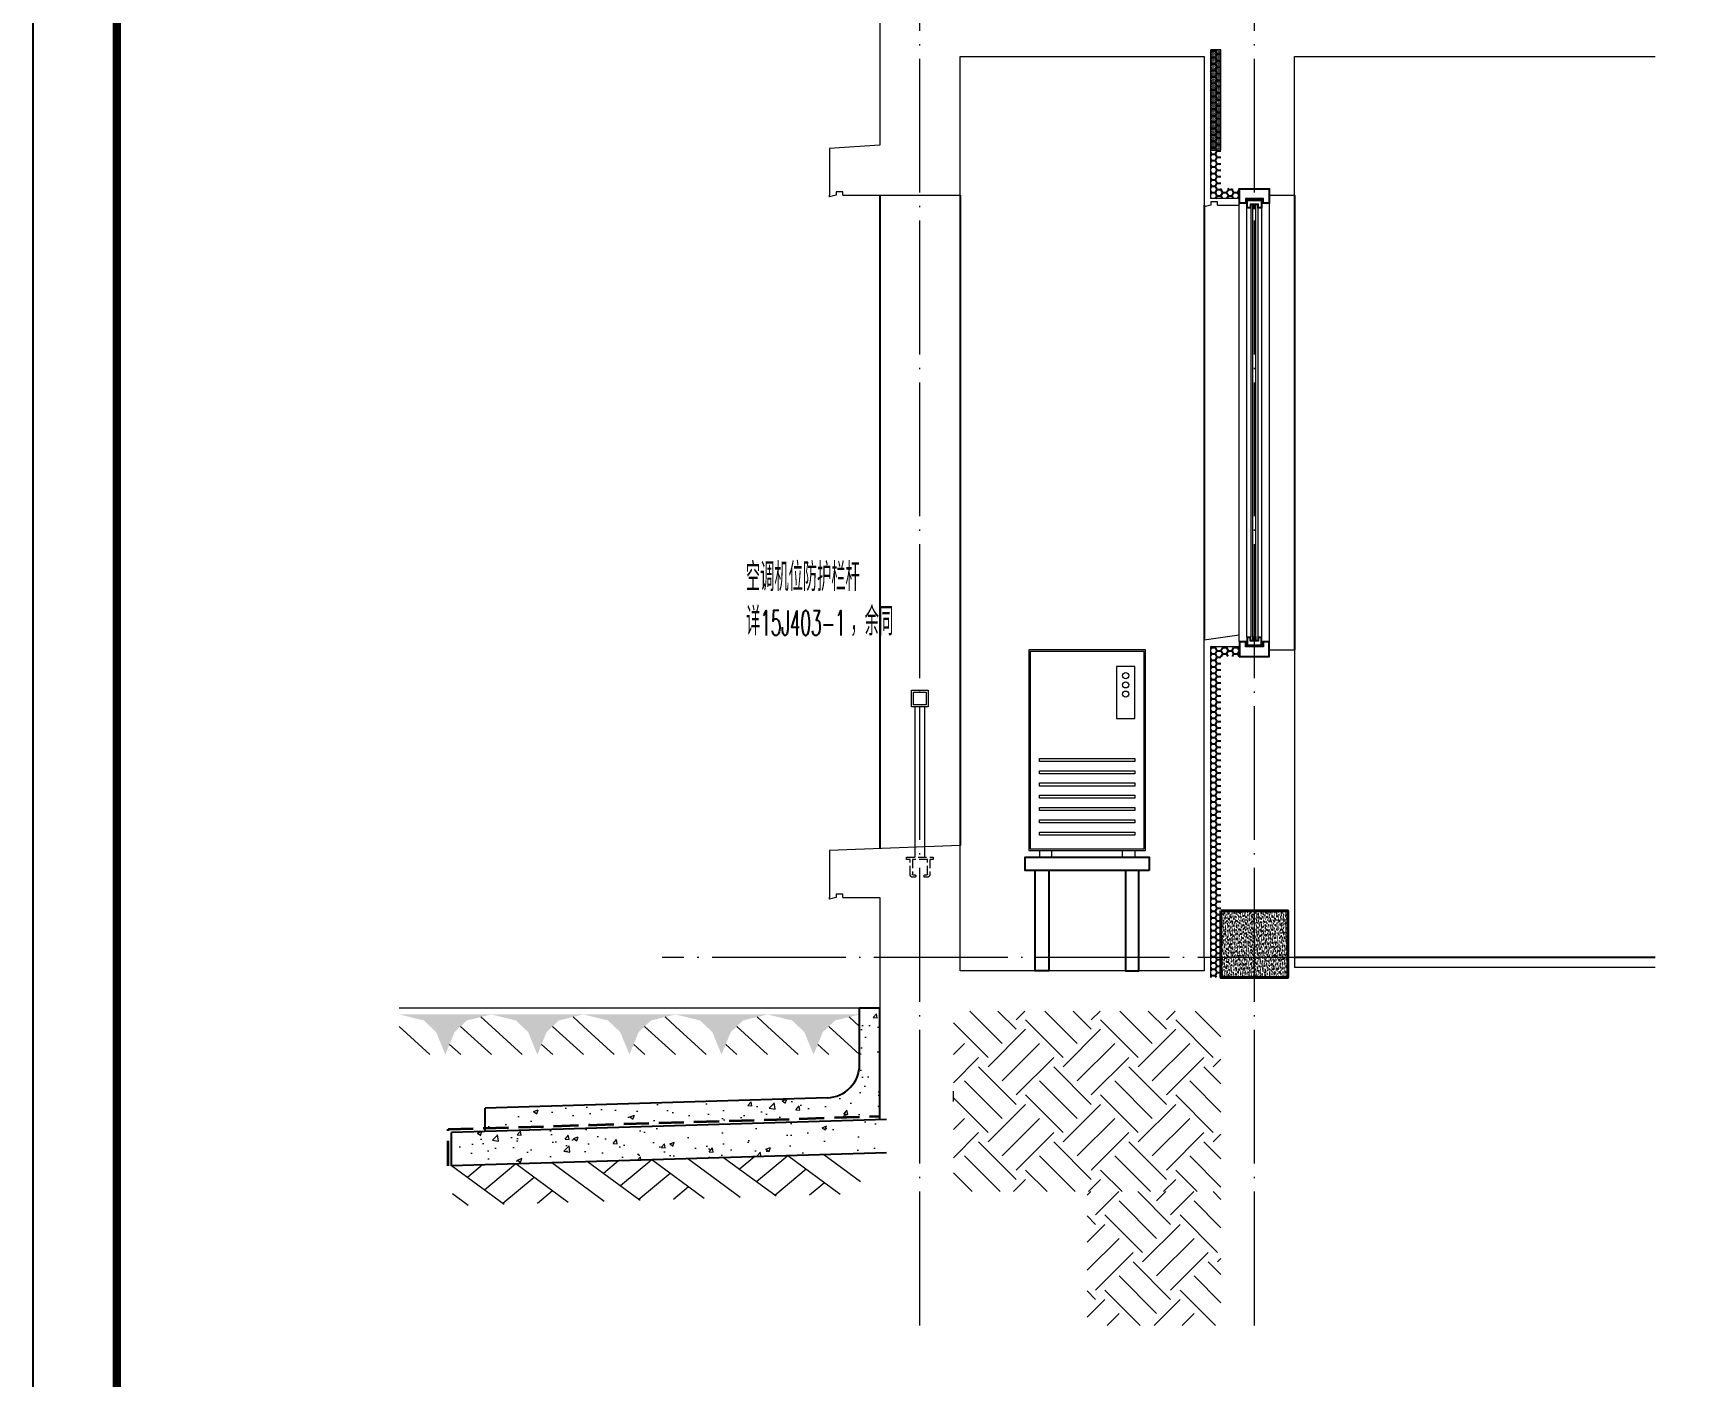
# Model space of a CAD drawing. Extents: x -518115 to 389031, y -231062 to 1628073.
# Drawn here: x 223230 to 228178, y -217659 to -213640 of the extents above; entities that cross this region are included whole.
import ezdxf

# ---------------------------------------------------------------- set-up
doc = ezdxf.new("R2010")
doc.units = 0
doc.header["$LTSCALE"] = 1000
doc.header["$MEASUREMENT"] = 0
doc.linetypes.add('DASH', pattern=[0.35, 0.25, -0.1])
doc.linetypes.add('DOTE', pattern=[2.42, 2, -0.2, 0.02, -0.2])
for name, color, linetype in [('COLUMN', 9, 'Continuous'), ('PUB_TEXT', 4, 'Continuous'), ('图框', 140, 'Continuous'), ('看线', 251, 'Continuous'), ('空调外机', 8, 'Continuous'), ('立面-看线', 251, 'Continuous')]:
    doc.layers.add(name, color=color, linetype=linetype)
for name, color, linetype, lineweight in [('DOTE', 19, 'DOTE', 9), ('PUB_HATCH', 8, 'Continuous', 9), ('S_WINDOW', 144, 'Continuous', 15), ('WALL', 9, 'Continuous', 40), ('内粉刷', 37, 'Continuous', 9), ('填充', 251, 'Continuous', 5), ('平面-空调室外机', 143, 'Continuous', 9), ('立面-中轮廓线', 213, 'Continuous', 35), ('立面-栏杆', 105, 'Continuous', 15), ('粉刷', 251, 'Continuous', 9), ('细细', 250, 'Continuous', 0)]:
    doc.layers.add(name, color=color, linetype=linetype, lineweight=lineweight)
doc.layers.add('yichutu', color=7, linetype='Continuous', true_color=0xffffff, plot=False)
doc.styles.add('_TCH_DIM', font='SIMPLEX.shx', dxfattribs={"width": 0.7, "bigfont": 'GBCBIG.shx'})
pattern_1 = [(50, (28072.99, 249033.25), (143.452037, -12.550427), [15, -165]), (355, (28072.99, 249033.25), (-27.750267, 150.438427), [12, -132]), (100.4514, (28084.94, 249032.2), (115.701876, 137.88791), [12.74804, -140.22842]), (46.1842, (28072.99, 249073.25), (213.44821, -33.1038), [22.5, -247.5]), (96.6356, (28090.77, 249070.5), (186.93254, 194.82357), [19.12206, -210.3426]), (351.1842, (28072.99, 249073.25), (186.93239, 194.82372), [18, -198]), (21, (28092.99, 249063.25), (119.38141, -80.52378), [15, -165]), (326, (28092.99, 249063.25), (48.663066, 145.03001), [12, -132]), (71.4514, (28102.93, 249056.54), (168.044526, 64.5061), [12.74804, -140.22842]), (37.5, (28072.986, 249033.25), (2.431971, 66.578771), [0, -130.4, 0, -134, 0, -132.5]), (7.5, (28072.986, 249033.25), (52.613907, 78.882342), [0, -76.4, 0, -127.4, 0, -50.5]), (327.5, (28028.386, 249033.25), (106.764487, -4.510974), [0, -50, 0, -156, 0, -207]), (317.5, (28008.39, 249033.25), (116.637234, 20.020996), [0, -65, 0, -103.6, 0, -147])]
pattern_2 = [(315, (-218910.2607, -140541.0897), (-1.767766953, -1.767766953), []), (315, (-218909.0822, -140541.0897), (-1.767766953, -1.767766953), [])]
pattern_3 = [(315, (-218910.2607, -141979.3279), (-1.767766953, -1.767766953), []), (315, (-218909.0822, -141979.3279), (-1.767766953, -1.767766953), [])]

# ---------------------------------------------------------------- blocks, each defined once
blk = doc.blocks.new('GFDDDDRG')
at = {"layer": '图框'}
blk.add_lwpolyline([(923309.8, -107437), (923309.8, -159999.5), (893609.8, -159999.5), (893609.8, -107437)], close=True, dxfattribs=at)
blk.add_lwpolyline([(923309.8, -107437), (923309.8, -159999.5), (893609.8, -159999.5), (893609.8, -107437)], close=True, dxfattribs=at)
at = {"layer": '图框', "const_width": 50}
blk.add_lwpolyline([(894109.8, -159499.5), (922809.8, -159499.5), (922809.8, -108687), (894109.8, -108687)], close=True, dxfattribs=at)
blk = doc.blocks.new('yct-1051-594-26275-14850-25-1002.0')
at = {"layer": 'yichutu', "color": 7, "true_color": 0xffffff}
blk.add_lwpolyline([(0, 0), (0, 14850), (26275, 14850), (26275, 0)], close=True, dxfattribs=at)
blk = doc.blocks.new('$LinePat$素土夯实')
at = {"color": 0}
for p, q in [((0, -210), (210, 0)), ((120, -300), (420, 0)), ((420, 0), (607.5, -187.5)), ((495, -300), (795, 0)), ((615, 0), (705, -90)), ((315, -105), (502.5, -292.5)), ((210, -210), (300, -300)), ((705, -300), (795, -210))]:
    blk.add_line(p, q, dxfattribs=at)
blk = doc.blocks.new('$LinePat$自然土壤')
at = {"color": 0}
for p, q in [((0, -90), (71, -19)), ((0, -300), (211, -89)), ((420, -300), (630, -90)), ((210, -300), (286, -224))]:
    blk.add_line(p, q, dxfattribs=at)
for points in [[(0, 0), (630, 0), (168, -45), (462, -45)], [(168, -45), (462, -45), (252, -132), (378, -132)], [(252, -132), (378, -132), (315, -300)]]:
    blk.add_solid(points, dxfattribs=at)
blk = doc.blocks.new('sanshui')
at = {"layer": '粉刷'}
h = blk.add_hatch(dxfattribs=at)
h.set_pattern_fill('混凝土', color=256, scale=20)
h.set_pattern_definition(pattern_1)
edge = h.paths.add_edge_path()
edge.add_line((346317.8, 427329.6), (346257.8, 427329.6))
edge.add_line((346257.8, 427329.6), (346257.8, 427160.3))
edge.add_arc((346157.8, 427160.3), 100, 271.7184, 360, ccw=False)
edge.add_line((346160.8, 427060.3), (345137.8, 427029.6))
edge.add_line((345137.8, 427029.6), (345137.8, 426969.6))
edge.add_line((345137.8, 426969.6), (346317.8, 427005))
edge.add_line((346317.8, 427005), (346317.8, 427329.6))
h = blk.add_hatch(dxfattribs=at)
h.set_pattern_fill('混凝土', color=256, scale=20)
h.set_pattern_definition(pattern_1)
h.paths.add_polyline_path([(346337.8, 426895.6), (346337.8, 426995.6), (345037.8, 426956.6), (345037.8, 426856.6)])
at = {"layer": 'COLUMN'}
for p, q in [((346257.8, 427329.6), (346317.8, 427329.6)), ((346257.8, 427160.3), (346257.8, 427329.6)), ((346317.8, 426995), (346317.8, 427329.6)), ((346160.8, 427060.3), (345137.8, 427029.6)), ((346338.1, 426995.6), (345037.8, 426956.6)), ((345137.8, 426959.6), (345137.8, 427029.6)), ((345037.8, 426856.6), (345037.8, 426956.6)), ((346338.1, 426895.6), (345037.8, 426856.6))]:
    blk.add_line(p, q, dxfattribs=at)
blk.add_arc((346157.8, 427160.3), 100, 271.7184, 0, dxfattribs=at)
at = {"layer": '立面-中轮廓线', "linetype": 'DASH', "ltscale": 0.3}
blk.add_lwpolyline([(345027.8, 426856.6), (345027.8, 426966.3), (346317.8, 427005)], dxfattribs=at)
at = {"layer": '粉刷'}
blk.add_line((344881.5, 427329.6), (346257.8, 427329.6), dxfattribs=at)
at = {"layer": '粉刷', "yscale": 0.4, "zscale": 0.4}
for name, p, xscale, rotation in [('$LinePat$自然土壤', (345156.8, 427309.6), -0.4369306507241237, 359.9999999999903), ('$LinePat$自然土壤', (345432, 427309.6), -0.4369306507241237, 359.9999999999903), ('$LinePat$自然土壤', (345707.3, 427309.6), -0.4369306507241237, 359.9999999999903), ('$LinePat$自然土壤', (345982.6, 427309.6), -0.4369306507241237, 359.9999999999903), ('$LinePat$自然土壤', (346257.8, 427309.6), -0.4369306507241237, 359.9999999999903), ('$LinePat$素土夯实', (346257.8, 426893.2), -0.5117605352322558, 1.718358001643932), ('$LinePat$素土夯实', (345444.5, 426868.8), -0.5117605352322558, 1.718358001643932), ('$LinePat$素土夯实', (345851.2, 426881), -0.5117605352322558, 1.718358001643932)]:
    blk.add_blockref(name, p, dxfattribs=dict(at, xscale=xscale, rotation=rotation))
blk = doc.blocks.new('zrszerf')
at = {"layer": '细细'}
h = blk.add_hatch(dxfattribs=at)
h.set_pattern_fill('金属', color=256, style=0)
h.set_pattern_definition(pattern_2)
h.paths.add_polyline_path([(257694.9, 608543.3), (257714.9, 608543.3), (257714.9, 608556.8), (257764.9, 608556.8), (257764.9, 608543.3), (257784.9, 608543.3), (257784.9, 608588.3), (257694.9, 608588.3)])
h.paths.add_polyline_path([(257712.9, 608558.8), (257712.9, 608545.3), (257696.9, 608545.3), (257696.9, 608586.3), (257782.9, 608586.3), (257782.9, 608545.3), (257766.9, 608545.3), (257766.9, 608558.8)], flags=16)
h = blk.add_hatch(dxfattribs=at)
h.set_pattern_fill('金属', color=256, style=0)
h.set_pattern_definition(pattern_2)
h.paths.add_polyline_path([(257762.4, 608554.8), (257762.4, 608529.8), (257750.4, 608529.8), (257750.4, 608539.8), (257729.4, 608539.8), (257729.4, 608529.8), (257717.4, 608529.8), (257717.4, 608554.8)])
h.paths.add_polyline_path([(257719.4, 608552.8), (257719.4, 608531.8), (257727.4, 608531.8), (257727.4, 608541.8), (257752.4, 608541.8), (257752.4, 608531.8), (257760.4, 608531.8), (257760.4, 608552.8)], flags=16)
h = blk.add_hatch(color=256, dxfattribs=at)
edge = h.paths.add_edge_path()
edge.add_line((257735.4, 608539.8), (257735.4, 608527.8))
edge.add_arc((257739.9, 608519.5), 9.44, 61.5175, 118.4825, ccw=False)
edge.add_line((257744.4, 608527.8), (257744.4, 608539.8))
edge.add_arc((257739.9, 608548.1), 9.44, 241.5175, 298.4825, ccw=False)
h = blk.add_hatch(dxfattribs=at)
h.set_pattern_fill('金属', color=256, style=0)
h.set_pattern_definition(pattern_3)
h.paths.add_polyline_path([(257762.4, 607221.8), (257762.4, 607246.8), (257750.4, 607246.8), (257750.4, 607236.8), (257729.4, 607236.8), (257729.4, 607246.8), (257717.4, 607246.8), (257717.4, 607221.8)])
h.paths.add_polyline_path([(257719.4, 607223.8), (257719.4, 607244.8), (257727.4, 607244.8), (257727.4, 607234.8), (257752.4, 607234.8), (257752.4, 607244.8), (257760.4, 607244.8), (257760.4, 607223.8)], flags=16)
h = blk.add_hatch(color=256, dxfattribs=at)
edge = h.paths.add_edge_path()
edge.add_line((257735.4, 607236.8), (257735.4, 607248.8))
edge.add_arc((257739.9, 607257.1), 9.44, 241.5175, 298.4825)
edge.add_line((257744.4, 607248.8), (257744.4, 607236.8))
edge.add_arc((257739.9, 607228.5), 9.44, 61.5175, 118.4825)
h = blk.add_hatch(dxfattribs=at)
h.set_pattern_fill('金属', color=256, style=0)
h.set_pattern_definition(pattern_3)
h.paths.add_polyline_path([(257694.9, 607233.3), (257714.9, 607233.3), (257714.9, 607219.8), (257764.9, 607219.8), (257764.9, 607233.3), (257784.9, 607233.3), (257784.9, 607188.3), (257694.9, 607188.3)])
h.paths.add_polyline_path([(257712.9, 607217.8), (257712.9, 607231.3), (257696.9, 607231.3), (257696.9, 607190.3), (257782.9, 607190.3), (257782.9, 607231.3), (257766.9, 607231.3), (257766.9, 607217.8)], flags=16)
at = {"layer": 'S_WINDOW'}
for p, q in [((257694.9, 607233.3), (257694.9, 608543.3)), ((257717.4, 607246.8), (257717.4, 608529.8)), ((257762.4, 607246.8), (257762.4, 608529.8)), ((257784.9, 607233.3), (257784.9, 608543.3))]:
    blk.add_line(p, q, dxfattribs=at)
for points in [[(257784.9, 608588.3), (257784.9, 608543.3), (257764.9, 608543.3), (257764.9, 608556.8), (257714.9, 608556.8), (257714.9, 608543.3), (257694.9, 608543.3), (257694.9, 608588.3)], [(257782.9, 608586.3), (257782.9, 608545.3), (257766.9, 608545.3), (257766.9, 608558.8), (257712.9, 608558.8), (257712.9, 608545.3), (257696.9, 608545.3), (257696.9, 608586.3)], [(257762.4, 608554.8), (257762.4, 608529.8), (257750.4, 608529.8), (257750.4, 608539.8), (257729.4, 608539.8), (257729.4, 608529.8), (257717.4, 608529.8), (257717.4, 608554.8)], [(257760.4, 608552.8), (257760.4, 608531.8), (257752.4, 608531.8), (257752.4, 608541.8), (257727.4, 608541.8), (257727.4, 608531.8), (257719.4, 608531.8), (257719.4, 608552.8)], [(257762.4, 607221.8), (257762.4, 607246.8), (257750.4, 607246.8), (257750.4, 607236.8), (257729.4, 607236.8), (257729.4, 607246.8), (257717.4, 607246.8), (257717.4, 607221.8)], [(257760.4, 607223.8), (257760.4, 607244.8), (257752.4, 607244.8), (257752.4, 607234.8), (257727.4, 607234.8), (257727.4, 607244.8), (257719.4, 607244.8), (257719.4, 607223.8)], [(257784.9, 607188.3), (257784.9, 607233.3), (257764.9, 607233.3), (257764.9, 607219.8), (257714.9, 607219.8), (257714.9, 607233.3), (257694.9, 607233.3), (257694.9, 607188.3)], [(257782.9, 607190.3), (257782.9, 607231.3), (257766.9, 607231.3), (257766.9, 607217.8), (257712.9, 607217.8), (257712.9, 607231.3), (257696.9, 607231.3), (257696.9, 607190.3)]]:
    blk.add_lwpolyline(points, close=True, dxfattribs=at)
at = {"layer": '细细'}
for points in [[(257729.4, 608529.8), (257729.4, 607246.8)], [(257735.4, 607248.8), (257735.4, 608539.8)], [(257744.4, 607248.8), (257744.4, 608539.8)], [(257750.4, 608529.8), (257750.4, 607246.8)]]:
    blk.add_lwpolyline(points, dxfattribs=at)
for points in [[(257735.4, 608539.8), (257735.4, 608527.8, -0.253805), (257744.4, 608527.8), (257744.4, 608539.8, -0.253805)], [(257735.4, 607236.8), (257735.4, 607248.8, 0.253805), (257744.4, 607248.8), (257744.4, 607236.8, 0.253805)]]:
    blk.add_lwpolyline(points, format="xyb", close=True, dxfattribs=at)
blk = doc.blocks.new('A$C01BC52BD')
at = {"layer": '立面-栏杆'}
for p, q in [((-15, 0), (-15, 450)), ((15, 450), (15, 0))]:
    blk.add_line(p, q, dxfattribs=at)
at = {"layer": '立面-栏杆', "linetype": 'DASH', "ltscale": 0.1}
for p, q in [((40, 0), (-40, 0)), ((-40, 0), (-40, -7.1)), ((40, -7.1), (40, 0)), ((-40, -7.1), (-29.7, -7.1)), ((-29.7, -7.1), (-29.7, -51)), ((-22.5, -7.1), (22.4, -7.1)), ((-22.5, -51), (-22.5, -7.1)), ((22.4, -7.1), (22.4, -51)), ((29.6, -7.1), (40, -7.1)), ((29.6, -51), (29.6, -7.1)), ((-15.3, -52.8), (-20.7, -52.8)), ((-20.7, -60), (-15.3, -60)), ((-12.6, -57.3), (-12.6, -55.5)), ((12.5, -55.5), (12.5, -57.3)), ((20.6, -52.8), (15.2, -52.8)), ((15.2, -60), (20.6, -60))]:
    blk.add_line(p, q, dxfattribs=at)
at = {"layer": '立面-栏杆'}
for points in [[(25, 500), (-25, 500), (-25, 450), (25, 450)], [(19, 494), (-19, 494), (-19, 456), (19, 456)]]:
    blk.add_lwpolyline(points, close=True, dxfattribs=at)
at = {"layer": '立面-栏杆', "linetype": 'DASH', "ltscale": 0.1}
for centre, major_axis, start_param, end_param in [((-20.7, -51), (6.36, 6.36), 2.356194, 3.926991), ((-20.7, -51), (1.27, 1.27), 2.356194, 3.926991), ((-15.3, -55.5), (1.91, 1.91), 5.497787, 7.068583), ((-15.3, -57.3), (1.91, 1.91), 3.926991, 5.497787), ((15.2, -55.5), (1.91, 1.91), 0.785398, 2.356194), ((17.1, -55.4), (3.53, 3.53), 2.748894, 3.534292), ((20.6, -51), (-6.36, 6.36), 2.356194, 3.926991), ((20.6, -51), (-1.27, 1.27), 2.356194, 3.926991)]:
    blk.add_ellipse(centre, major_axis=major_axis, ratio=1, start_param=start_param, end_param=end_param, dxfattribs=at)
blk = doc.blocks.new('A$C2F8614E4')
at = {"layer": 'PUB_TEXT', "style": '_TCH_DIM'}
for s, height, width, p in [('空调机位防护栏杆', 84.4, 0.7, (-495.1, 296.2)), ('详', 84.4, 0.7, (-495.1, 163.3)), ('，余同', 84.4, 0.7, (-182.6, 163.3)), ('15J403-1', 74.38, 0.494118, (-452.1, 163.3))]:
    blk.add_text(s, height=height, dxfattribs=dict(at, width=width)).set_placement(p)
blk = doc.blocks.new('A$C1F6240CC')
at = {"layer": 'PUB_HATCH'}
h = blk.add_hatch(dxfattribs=at)
h.set_pattern_fill('DOTS', color=251, scale=2, style=0)
h.set_pattern_definition([(0, (-2e-08, -300), (1.5875, 3.175), [0, -3.175])])
h.paths.add_polyline_path([(-30, -300), (0, -300), (0, -50), (0, 0), (0, 0), (0, 0), (-30, 0)])
at = {"layer": 'PUB_HATCH', "color": 5}
blk.add_lwpolyline([(0, 0), (-30, 0), (-30, -300), (0, -300)], close=True, dxfattribs=at)
blk = doc.blocks.new('kongtiao')
for p, q in [((-338.7, 49), (-338.7, -550.8)), ((11, 49), (-338.7, 49)), ((-334.1, 44.4), (-334.1, -546.2)), ((6.4, 44.4), (-334.1, 44.4)), ((6.4, -546.2), (6.4, 44.4)), ((11, -550.8), (11, 49)), ((-76.2, -0.5), (-76.2, -156.5)), ((-21.1, -0.5), (-76.2, -0.5)), ((-21.1, -156.5), (-21.1, -0.5)), ((-76.2, -156.5), (-21.1, -156.5)), ((-338.7, -550.8), (11, -550.8)), ((-334.1, -546.2), (6.4, -546.2)), ((-306.6, -550.8), (-306.6, -571.2)), ((-306.6, -571.2), (-269.8, -571.2)), ((-269.8, -571.2), (-269.8, -550.8)), ((-57.9, -571.2), (-57.9, -550.8)), ((-21.1, -571.2), (-57.9, -571.2)), ((-21.1, -550.8), (-21.1, -571.2))]:
    blk.add_line(p, q)
for points in [[(-306.6, -275.4), (-21.1, -275.4), (-21.1, -284.6), (-306.6, -284.6)], [(-306.6, -312.1), (-21.1, -312.1), (-21.1, -321.3), (-306.6, -321.3)], [(-306.6, -348.8), (-21.1, -348.8), (-21.1, -358), (-306.6, -358)], [(-306.6, -385.6), (-21.1, -385.6), (-21.1, -394.7), (-306.6, -394.7)], [(-306.6, -422.3), (-21.1, -422.3), (-21.1, -431.5), (-306.6, -431.5)], [(-306.6, -459), (-21.1, -459), (-21.1, -468.2), (-306.6, -468.2)], [(-306.6, -495.7), (-21.1, -495.7), (-21.1, -504.9), (-306.6, -504.9)]]:
    blk.add_lwpolyline(points, close=True)
for centre in [(-48.7, -28), (-48.7, -55.6), (-48.7, -83.1)]:
    blk.add_circle(centre, 9.18)

msp = doc.modelspace()

# ---------------------------------------------------------------- hatches: boundary and pattern name
at = {"layer": '填充'}
h = msp.add_hatch(dxfattribs=at)
h.set_pattern_fill('EARTH', color=250, scale=50, angle=45, style=0)
h.set_pattern_definition([(45, (-639527.06, -90418.95), (0, 224.506403), [158.75, -158.75]), (45, (-639569.15, -90376.86), (0, 224.506403), [158.75, -158.75]), (45, (-639611.25, -90334.77), (0, 224.506403), [158.75, -158.75]), (135, (-639611.25, -90306.7), (-224.506403, 0), [158.75, -158.75]), (135, (-639569.15, -90264.6), (-224.506403, 0), [158.75, -158.75]), (135, (-639527.06, -90222.51), (-224.506403, 0), [158.75, -158.75])])
h.paths.add_polyline_path([(225982, -217105), (226782, -217105), (226782, -216565), (225982, -216565)])
h = msp.add_hatch(dxfattribs=at)
h.set_pattern_fill('EARTH', color=250, scale=50, angle=45, style=0)
h.set_pattern_definition([(45, (-888716.25, -672698.41), (0, 224.506403), [158.75, -158.75]), (45, (-888758.35, -672656.31), (0, 224.506403), [158.75, -158.75]), (45, (-888800.44, -672614.22), (0, 224.506403), [158.75, -158.75]), (135, (-888800.44, -672586.16), (-224.506403, 0), [158.75, -158.75]), (135, (-888758.35, -672544.06), (-224.506403, 0), [158.75, -158.75]), (135, (-888716.25, -672501.97), (-224.506403, 0), [158.75, -158.75])])
h.paths.add_polyline_path([(226782, -217105), (226382, -217105), (226382, -217505), (226782, -217505)])
at = {"layer": '立面-看线'}
h = msp.add_hatch(dxfattribs=at)
h.set_pattern_fill('HONEY', color=256, scale=7)
h.set_pattern_definition([(0, (-1518246.749, -481665.907), (16.66875, 9.623705), [11.1125, -22.225]), (120, (-1518246.749, -481665.907), (-16.66874801, 9.62370845), [11.1125, -22.225]), (60, (-1518246.749, -481665.907), (1.99e-06, 19.24741345), [-22.225, 11.1125])])
h.paths.add_polyline_path([(226752, -213690), (226782, -213690), (226782, -214105), (226837, -214105), (226837, -214135), (226752, -214135)])
h = msp.add_hatch(dxfattribs=at)
h.set_pattern_fill('HONEY', color=256, scale=7)
h.set_pattern_definition([(0, (-1518246.749, -484565.907), (16.66875, 9.623705), [11.1125, -22.225]), (120, (-1518246.749, -484565.907), (-16.66874801, 9.62370845), [11.1125, -22.225]), (60, (-1518246.749, -484565.907), (1.99e-06, 19.24741345), [-22.225, 11.1125])])
h.paths.add_polyline_path([(226752, -216465), (226782, -216465), (226782, -215505), (226837, -215505), (226837, -215475), (226752, -215475)])
h = msp.add_hatch(dxfattribs=at)
h.set_pattern_fill('碎沙', color=256, scale=4)
h.set_pattern_definition([(37.5, (-574271.22, -601826.989), (-0.32000626, 9.78826475), [0, -7.7216, 0, -8.636, 0, -8.255]), (7.5, (-574271.22, -601826.989), (8.99046566, 14.33650201), [0, -4.1656, 0, -6.9596, 0, -2.667]), (327.5, (-574277.469, -601826.989), (15.819847405, 0.02874369), [0, -2.54, 0, -9.144, 0, -11.938]), (317.5, (-574277.469, -601826.989), (15.27112905, 4.45858647), [0, -1.27, 0, -5.9944, 0, -6.858])])
h.paths.add_polyline_path([(226782, -216465), (226982, -216465), (226982, -216265), (226782, -216265)])

# ---------------------------------------------------------------- linework, layer by layer
at = {"layer": 'DOTE', "linetype": 'DOTE', "ltscale": 0.2}
for p, q in [((225882, -217505), (225882, -199825)), ((226882, -217505), (226882, -199825)), ((228080.5, -216405), (225111.8, -216405))]:
    msp.add_line(p, q, dxfattribs=at)
at = {"layer": 'PUB_HATCH', "color": 215, "true_color": 0xa953a0}
msp.add_line((225982, -216835), (225982, -216805), dxfattribs=at)
for points in [[(226837, -214135), (226752, -214135), (226752, -213690)], [(226752, -216465), (226752, -215475), (226837, -215475)]]:
    msp.add_lwpolyline(points, dxfattribs=at)
at = {"layer": 'WALL'}
msp.add_lwpolyline([(226782, -216265), (226982, -216265), (226982, -216465), (226782, -216465)], close=True, dxfattribs=at)
at = {"layer": '内粉刷'}
for p, q in [((226732, -213710), (226732, -214155)), ((226732, -216405), (226732, -216445))]:
    msp.add_line(p, q, dxfattribs=at)
for points in [[(225652, -213475), (225762, -213475), (225762, -213975), (225612, -213985), (225612, -214125)], [(225652, -214125), (226002, -214125), (226002, -213710), (226732, -213710)], [(226927, -214125), (227002, -214125), (227002, -213710), (228080.5, -213710)], [(225652, -214125), (225652, -214115), (225632, -214115), (225632, -214125), (225612, -214130), (225612, -214125)], [(226772, -214155), (226772, -214145), (226752, -214145), (226752, -214155), (226732, -214160), (226732, -214155)], [(226772, -214155), (226837, -214155)], [(226732, -216405), (226732, -215455), (226837, -215440)], [(226927, -215485), (227002, -215485), (227002, -216435)], [(226732, -216445), (226002, -216445), (226002, -216070), (225612, -216085), (225612, -216225)], [(225652, -216225), (225652, -216215), (225632, -216215), (225632, -216225), (225612, -216230), (225612, -216225)], [(225652, -216225), (225762, -216225), (225762, -216555)], [(228080.5, -216435), (227002, -216435)], [(225602, -216855), (225602, -216855)]]:
    msp.add_lwpolyline(points, dxfattribs=at)
at = {"layer": '看线'}
for p, q in [((225762, -214125), (225762, -216079.3)), ((226002, -214125), (226002, -216070)), ((227002, -214125), (227002, -215485)), ((226732, -214155), (226732, -215455))]:
    msp.add_line(p, q, dxfattribs=at)
at = {"layer": '看线', "color": 32}
msp.add_lwpolyline([(228080.5, -216405), (227002, -216405)], dxfattribs=at)
at = {"layer": '空调外机', "linetype": 'Continuous'}
msp.add_lwpolyline([(226567, -216145), (226197, -216145), (226197, -216105), (226567, -216105)], close=True, dxfattribs=at)
for points in [[(226267, -216145), (226267, -216445), (226227, -216445), (226227, -216145)], [(226497, -216145), (226497, -216445), (226537, -216445), (226537, -216145)]]:
    msp.add_lwpolyline(points, dxfattribs=at)

# ---------------------------------------------------------------- block references
at = {"xscale": 0.5, "yscale": 0.5, "zscale": 0.5}
msp.add_blockref('GFDDDDRG', (-223574.4, -141678.5), dxfattribs=at)
for name, p in [('A$C1F6240CC', (226782, -213690)), ('zrszerf', (-30857.9, -822693.4)), ('A$C2F8614E4', (225857, -215605)), ('sanshui', (-120556.1, -643884.7))]:
    msp.add_blockref(name, p)
at = {"xscale": -1}
msp.add_blockref('A$C01BC52BD', (225882, -216105), dxfattribs=at)
at = {"layer": 'yichutu', "rotation": 270}
msp.add_blockref('yct-1051-594-26275-14850-25-1002.0', (223230.5, -195397), dxfattribs=at)
at = {"layer": '平面-空调室外机'}
msp.add_blockref('kongtiao', (226545.9, -215533.9), dxfattribs=at)

doc.saveas('drawing.dxf')
